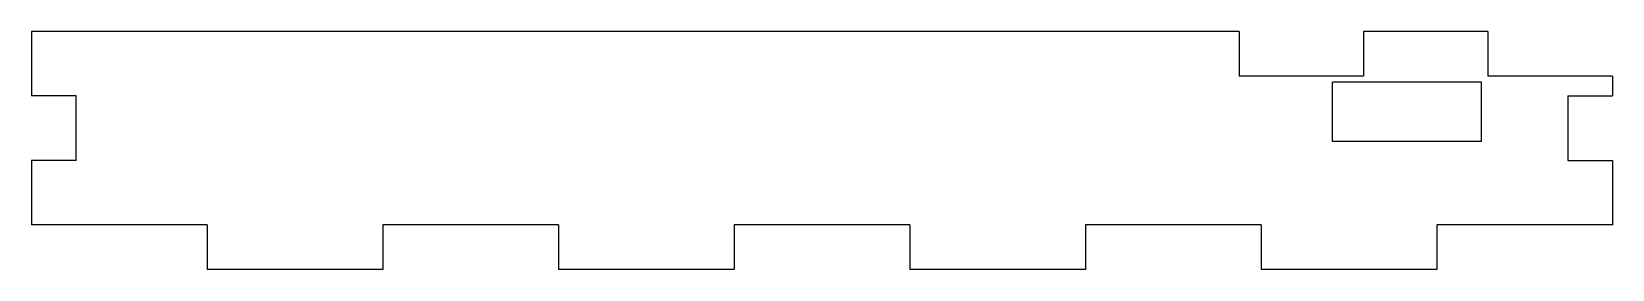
# Model space of a CAD drawing. Extents: x -2.09 to 2.09, y -0.12 to 0.51.
import ezdxf

# ---------------------------------------------------------------- set-up
doc = ezdxf.new("R2010")
doc.units = 0
doc.header["$MEASUREMENT"] = 0
doc.layers.add('VISIBLE', color=7, linetype='CONTINUOUS')

msp = doc.modelspace()

# ---------------------------------------------------------------- linework, layer by layer
at = {"layer": 'VISIBLE'}
for p, q in [((1.1033, 0.5118), (-2.0906, 0.5118)), ((-2.0906, 0.5118), (-2.0906, 0.3412)), ((1.1033, 0.5118), (1.1033, 0.3937)), ((1.7615, 0.5118), (1.4324, 0.5118)), ((1.4324, 0.5118), (1.4324, 0.3937)), ((1.7615, 0.5118), (1.7615, 0.3937)), ((1.4324, 0.3937), (1.1033, 0.3937)), ((1.3504, 0.2205), (1.3504, 0.378)), ((1.7441, 0.378), (1.3504, 0.378)), ((1.7441, 0.2205), (1.7441, 0.378)), ((2.0906, 0.3937), (1.7615, 0.3937)), ((2.0906, 0.3937), (2.0906, 0.3412)), ((-1.9724, 0.3412), (-2.0906, 0.3412)), ((-1.9724, 0.1706), (-1.9724, 0.3412)), ((1.9724, 0.3412), (1.9724, 0.1706)), ((1.9724, 0.3412), (2.0906, 0.3412)), ((1.7441, 0.2205), (1.3504, 0.2205)), ((-1.9724, 0.1706), (-2.0906, 0.1706)), ((-2.0906, 0.1706), (-2.0906, 0)), ((1.9724, 0.1706), (2.0906, 0.1706)), ((2.0906, 0.1706), (2.0906, 0)), ((-1.626, 0), (-2.0906, 0)), ((-1.626, 0), (-1.626, -0.1181)), ((-1.1614, 0), (-1.1614, -0.1181)), ((-0.6969, 0), (-1.1614, 0)), ((-0.6969, 0), (-0.6969, -0.1181)), ((-0.2323, 0), (-0.2323, -0.1181)), ((0.2323, 0), (-0.2323, 0)), ((0.2323, 0), (0.2323, -0.1181)), ((0.6969, 0), (0.6969, -0.1181)), ((1.1614, 0), (0.6969, 0)), ((1.1614, 0), (1.1614, -0.1181)), ((1.626, 0), (1.626, -0.1181)), ((2.0906, 0), (1.626, 0)), ((-1.1614, -0.1181), (-1.626, -0.1181)), ((-0.2323, -0.1181), (-0.6969, -0.1181)), ((0.6969, -0.1181), (0.2323, -0.1181)), ((1.626, -0.1181), (1.1614, -0.1181))]:
    msp.add_line(p, q, dxfattribs=at)

doc.saveas('drawing.dxf')
